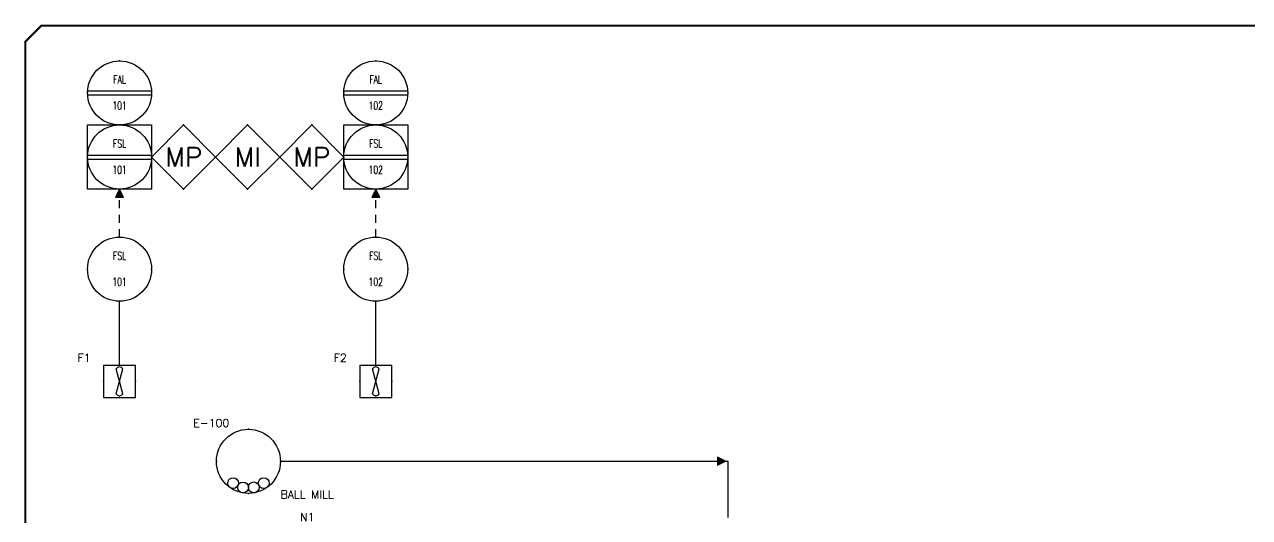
# Model space of a CAD drawing. Extents: x 0 to 33.5, y 0 to 22.4.
# Drawn here: x 0.02 to 19.14, y 14.75 to 22.44 of the extents above; entities that cross this region are included whole.
import ezdxf
from ezdxf.enums import TextEntityAlignment as Align

# ---------------------------------------------------------------- set-up
doc = ezdxf.new("R2010")
doc.units = 0
doc.header["$MEASUREMENT"] = 0
doc.linetypes.add('HIDDEN2', pattern=[0.1875, 0.125, -0.0625])
for name, color, linetype in [('DESC', 150, 'Continuous'), ('MISC', 7, 'Continuous'), ('SYMS', 7, 'Continuous'), ('TAGS', 150, 'Continuous'), ('TITLE', 7, 'Continuous'), ('YELLOW_10_ELEC', 2, 'HIDDEN2'), ('YELLOW_15_INST', 2, 'Continuous')]:
    doc.layers.add(name, color=color, linetype=linetype)
doc.layers.add('RED_25_MAIN', color=1, linetype='Continuous', lineweight=30)
doc.styles.add('ITALIC', font='ITALIC')
doc.styles.add('SIMPLEX', font='SIMPLEX')
doc.styles.add('WD', font='romans.shx')

# ---------------------------------------------------------------- blocks, each defined once
blk = doc.blocks.new('NO_NUM_acade_title')
at = {"layer": 'TITLE', "const_width": 0.0312}
blk.add_lwpolyline([(30.594, 0.281), (30.594, 22.177), (30.344, 22.427), (0.281, 22.427), (0.031, 22.177), (0.031, 0.281), (0.281, 0.031), (30.344, 0.031)], close=True, dxfattribs=at)
at = {"layer": 'TITLE', "color": 1, "style": 'ITALIC'}
for tag, height, p in [('TITLE#1', 0.125, (32.156, 3.406)), ('TITLE#2', 0.125, (32.156, 3.204)), ('TITLE#3', 0.125, (32.156, 3.001)), ('TITLE#4', 0.125, (32.156, 2.799)), ('DWG#', 0.2, (32.156, 0.826))]:
    blk.add_attdef(tag, text='', height=height, dxfattribs=at).set_placement(p, align=Align.CENTER)
at = {"layer": 'TITLE', "color": 1, "style": 'SIMPLEX'}
blk.add_attdef('CAD#', (30.826, 1.958), '', height=0.0938, rotation=90, dxfattribs=at)
at = {"layer": 'TITLE', "color": 1}
for tag, p, height, style in [('ENGINEER', (31.237, 1.958), 0.0938, 'ITALIC'), ('CHKDBY', (32.424, 1.958), 0.0938, 'ITALIC'), ('JOB#', (31.464, 1.644), 0.0938, 'SIMPLEX'), ('DRAWNBY', (32.494, 1.644), 0.0938, 'ITALIC'), ('SCALE', (31.353, 1.344), 0.0938, 'SIMPLEX'), ('DATE', (32.408, 1.344), 0.0938, 'SIMPLEX'), ('SHTS', (32.532, 0.25), 0.2, 'ITALIC')]:
    blk.add_attdef(tag, p, '', height=height, dxfattribs=dict(at, style=style))
at = {"layer": 'TITLE', "color": 1, "style": 'ITALIC'}
blk.add_attdef('SH#', text='', height=0.2, dxfattribs=at).set_placement((31.881, 0.25), align=Align.RIGHT)
at = {"layer": 'TITLE', "color": 7, "flags": 9}
blk.add_attdef('WD_TB', (31.219, 0.031), '', height=0.125, dxfattribs=at)
blk = doc.blocks.new('HM1_BALL_MILL')
for centre, radius in [((0.012, 0.001), 0.5), ((-0.227, -0.339), 0.0846), ((-0.072, -0.406), 0.0846), ((0.096, -0.405), 0.0846), ((0.251, -0.339), 0.0846)]:
    blk.add_circle(centre, radius)
for p in [(0.012, 0.501), (-0.488, 0.001), (0.512, 0.001), (0.513, 0.004), (0.012, -0.499), (0.012, -0.499), (0.012, -0.499), (0.012, -0.499)]:
    blk.add_point(p)
at = {"style": 'WD'}
for tag, height, p in [('INST', 0.125, (-0.23, 0.93)), ('LOC', 0.125, (-0.265, 0.743)), ('TAG1', 0.125, (-0.287, 0.537)), ('TERM01', 0.0625, (-0.5, 0.029))]:
    blk.add_attdef(tag, text='', height=height, dxfattribs=at).set_placement(p, align=Align.RIGHT)
for tag, p, height in [('TERM04', (0.055, 0.53), 0.0625), ('X2TERM04', (0.012, 0.503), 0.01), ('X4TERM01', (-0.488, 0.001), 0.01), ('X1TERM03', (0.513, 0.004), 0.01), ('TERM03', (0.525, 0.029), 0.0625), ('RATING1', (0.514, -0.366), 0.125), ('X8TERM02', (0.01, -0.498), 0.01), ('TERM02', (0.014, -0.611), 0.0625), ('DESC1', (0.514, -0.578), 0.125), ('DESC2', (0.514, -0.779), 0.125), ('DESC3', (0.514, -0.986), 0.125), ('WDTAGALT', (0.534, -1.205), 0.125)]:
    blk.add_attdef(tag, p, '', height=height, dxfattribs=at)
blk.add_attdef('XREF', (0.519, 0.272), '', height=0.0625, rotation=0.0625, dxfattribs=at)
at = {"style": 'WD', "flags": 1}
for tag, p in [('FAMILY', (-0.642, -0.105)), ('CAT', (-0.642, -0.193)), ('MFG', (-0.638, -0.257)), ('WDTYPE', (-0.612, -0.387)), ('ASSYCODE', (-0.582, -0.315))]:
    blk.add_attdef(tag, text='', height=0.02, dxfattribs=at).set_placement(p, align=Align.CENTER)
blk = doc.blocks.new('HFA1_FLOW_ARROW_R_P')
blk.add_hatch(color=256).paths.add_polyline_path([(-0.125, 0.0625), (-0.125, -0.0625), (0, 0)])
blk.add_lwpolyline([(-0.125, -0.0625), (0, 0), (-0.125, 0.0625)], close=True)
at = {"style": 'WD', "flags": 1}
for tag, p in [('X4TERM01', (-0.125, 0)), ('X1TERM01', (0, 0))]:
    blk.add_attdef(tag, p, '', height=0.0075, dxfattribs=at)
blk = doc.blocks.new('HM1_AXIAL_FLOW_FAN2')
for p, q in [((-0.25, 0.25), (0.25, 0.25)), ((-0.25, 0.25), (-0.25, -0.25)), ((-0.052, -0.193), (0.052, 0.193)), ((0.052, -0.193), (-0.052, 0.193)), ((0.25, -0.25), (0.25, 0.25)), ((-0.25, -0.25), (0.25, -0.25))]:
    blk.add_line(p, q)
for centre, start, end in [((0, 0.167), 27.1247, 152.8753), ((0, -0.167), 207.1247, 332.8753)]:
    blk.add_arc(centre, 0.0582, start, end)
for p in [(0, 0.25), (-0.25, 0), (0, 0), (0.25, 0), (0.25, 0), (0, -0.25), (0, -0.25), (0, -0.25), (0, -0.25)]:
    blk.add_point(p)
at = {"style": 'WD'}
for tag, p in [('INST', (-0.526, 0.675)), ('LOC', (-0.543, 0.513)), ('TAG1', (-0.554, 0.304))]:
    blk.add_attdef(tag, text='', height=0.125, dxfattribs=at).set_placement(p, align=Align.CENTER)
for tag, p, height in [('X2TERM04', (-0.001, 0.251), 0.005), ('TERM04', (0.009, 0.26), 0.0625), ('X4TERM01', (-0.25, 0), 0.01), ('X1TERM03', (0.25, 0), 0.005), ('TERM03', (0.261, 0.012), 0.0625), ('RATING1', (0.294, -0.195), 0.125), ('X8TERM02', (0, -0.25), 0.005), ('TERM02', (0.002, -0.323), 0.0625), ('DESC1', (0.294, -0.411), 0.125), ('DESC2', (0.294, -0.595), 0.125), ('DESC3', (0.294, -0.785), 0.125), ('WDTAGALT', (0.314, -0.984), 0.125)]:
    blk.add_attdef(tag, p, '', height=height, dxfattribs=at)
blk.add_attdef('XREF', text='', height=0.0625, rotation=0.0625, dxfattribs=at).set_placement((0.429, 0.244), align=Align.TOP_CENTER)
blk.add_attdef('TERM01', text='', height=0.0625, dxfattribs=at).set_placement((-0.26, 0.016), align=Align.RIGHT)
at = {"style": 'WD', "flags": 1}
for tag, p in [('FAMILY', (-0.348, -0.187)), ('CAT', (-0.348, -0.231)), ('MFG', (-0.346, -0.263)), ('WDTYPE', (-0.333, -0.328)), ('ASSYCODE', (-0.318, -0.292))]:
    blk.add_attdef(tag, text='', height=0.01, dxfattribs=at).set_placement(p, align=Align.CENTER)
blk = doc.blocks.new('HIN1_FIELD_MOUNT')
at = {"ltscale": 3.2258}
blk.add_circle((0, 0), 0.5, dxfattribs=at)
for p in [(0, 0.5), (0, 0.5), (-0.5, 0), (-0.5, 0), (-0.5, 0), (-0.5, 0), (0.5, 0), (0, -0.5)]:
    blk.add_point(p)
at = {"style": 'WD', "width": 0.7}
for tag, p in [('INST', (-0.53, 0.483)), ('LOC', (-0.547, 0.321)), ('TAG1_PART1', (0, 0.147)), ('TAG1_PART2', (0, -0.26))]:
    blk.add_attdef(tag, text='', height=0.125, dxfattribs=at).set_placement(p, align=Align.CENTER)
for tag, p, height in [('TERM04', (0.021, 0.531), 0.0625), ('X2TERM04', (0, 0.5), 0.005), ('X4TERM01', (-0.5, 0), 0.005), ('X1TERM03', (0.5, 0), 0.005), ('TERM03', (0.522, 0.018), 0.0625), ('RATING1', (0.513, -0.159), 0.125), ('DESC1', (0.513, -0.318), 0.125), ('DESC2', (0.513, -0.508), 0.125), ('X8TERM02', (0, -0.5), 0.005), ('TERM02', (0.023, -0.581), 0.0625), ('DESC3', (0.513, -0.688), 0.125), ('WDTAGALT', (0.513, -0.863), 0.125)]:
    blk.add_attdef(tag, p, '', height=height, dxfattribs=at)
blk.add_attdef('XREF', text='', height=0.0625, rotation=0.0625, dxfattribs=at).set_placement((0.546, 0.412), align=Align.TOP_CENTER)
blk.add_attdef('TERM01', text='', height=0.0625, dxfattribs=at).set_placement((-0.524, 0.018), align=Align.RIGHT)
at = {"style": 'WD', "width": 0.7, "flags": 1}
for tag, p in [('WDTYPE', (-0.535, -0.17)), ('CAT', (-0.546, -0.253)), ('MFG', (-0.544, -0.28)), ('FAMILY', (-0.537, -0.223)), ('ASSYCODE', (-0.525, -0.306))]:
    blk.add_attdef(tag, text='', height=0.01, dxfattribs=at).set_placement(p, align=Align.CENTER)
blk = doc.blocks.new('HIN1_INFRONT_CONT_C')
for p, q in [((-0.5, -0.5), (-0.5, 0.5)), ((-0.5, 0.5), (0.5, 0.5)), ((0.5, 0.5), (0.5, -0.5)), ((0.5, -0.5), (-0.5, -0.5))]:
    blk.add_line(p, q)
at = {"ltscale": 0.127}
for p, q in [((-0.499, 0.031), (0.499, 0.031)), ((-0.499, -0.031), (0.499, -0.031))]:
    blk.add_line(p, q, dxfattribs=at)
at = {"ltscale": 3.2258}
blk.add_circle((0, 0), 0.5, dxfattribs=at)
for p in [(0, 0.5), (0, 0.5), (-0.5, 0), (-0.5, 0), (-0.5, 0), (-0.5, 0), (0.5, 0), (0, -0.5)]:
    blk.add_point(p)
at = {"style": 'WD', "width": 0.7}
for tag, p in [('INST', (-0.659, 0.463)), ('LOC', (-0.676, 0.302)), ('TAG1_PART1', (0, 0.147)), ('TAG1_PART2', (0, -0.26))]:
    blk.add_attdef(tag, text='', height=0.125, dxfattribs=at).set_placement(p, align=Align.CENTER)
for tag, p, height in [('TERM04', (0.021, 0.531), 0.0625), ('X2TERM04', (0, 0.5), 0.005), ('X4TERM01', (-0.5, 0), 0.005), ('X1TERM03', (0.5, 0), 0.005), ('TERM03', (0.522, 0.018), 0.0625), ('RATING1', (0.52, -0.163), 0.125), ('DESC1', (0.52, -0.321), 0.125), ('X8TERM02', (0, -0.5), 0.005), ('TERM02', (0.023, -0.581), 0.0625), ('DESC2', (0.52, -0.511), 0.125), ('DESC3', (0.52, -0.692), 0.125), ('WDTAGALT', (0.52, -0.866), 0.125)]:
    blk.add_attdef(tag, p, '', height=height, dxfattribs=at)
blk.add_attdef('XREF', text='', height=0.0625, rotation=0.0625, dxfattribs=at).set_placement((0.63, 0.377), align=Align.TOP_CENTER)
blk.add_attdef('TERM01', text='', height=0.0625, dxfattribs=at).set_placement((-0.524, 0.018), align=Align.RIGHT)
at = {"style": 'WD', "width": 0.7, "flags": 1}
for tag, p in [('WDTYPE', (-0.577, -0.17)), ('CAT', (-0.587, -0.253)), ('MFG', (-0.586, -0.28)), ('FAMILY', (-0.579, -0.223)), ('ASSYCODE', (-0.566, -0.306))]:
    blk.add_attdef(tag, text='', height=0.01, dxfattribs=at).set_placement(p, align=Align.CENTER)
blk = doc.blocks.new('HIN1_INFRONT_CONT')
at = {"ltscale": 0.127}
for p, q in [((-0.499, 0.031), (0.499, 0.031)), ((-0.499, -0.031), (0.499, -0.031))]:
    blk.add_line(p, q, dxfattribs=at)
at = {"ltscale": 3.2258}
blk.add_circle((0, 0), 0.5, dxfattribs=at)
for p in [(0, 0.5), (0, 0.5), (-0.5, 0), (-0.5, 0), (-0.5, 0), (-0.5, 0), (0.5, 0), (0, -0.5)]:
    blk.add_point(p)
at = {"style": 'WD', "width": 0.7}
for tag, p in [('INST', (-0.53, 0.483)), ('LOC', (-0.547, 0.321)), ('TAG1_PART1', (0, 0.147)), ('TAG1_PART2', (0, -0.26))]:
    blk.add_attdef(tag, text='', height=0.125, dxfattribs=at).set_placement(p, align=Align.CENTER)
for tag, p, height in [('TERM04', (0.021, 0.531), 0.0625), ('X2TERM04', (0, 0.5), 0.005), ('X4TERM01', (-0.5, 0), 0.005), ('X1TERM03', (0.5, 0), 0.005), ('TERM03', (0.522, 0.018), 0.0625), ('RATING1', (0.518, -0.152), 0.125), ('DESC1', (0.518, -0.311), 0.125), ('DESC2', (0.518, -0.501), 0.125), ('X8TERM02', (0, -0.5), 0.005), ('TERM02', (0.023, -0.581), 0.0625), ('DESC3', (0.518, -0.682), 0.125), ('WDTAGALT', (0.518, -0.856), 0.125)]:
    blk.add_attdef(tag, p, '', height=height, dxfattribs=at)
blk.add_attdef('XREF', text='', height=0.0625, rotation=0.0625, dxfattribs=at).set_placement((0.546, 0.412), align=Align.TOP_CENTER)
blk.add_attdef('TERM01', text='', height=0.0625, dxfattribs=at).set_placement((-0.524, 0.018), align=Align.RIGHT)
at = {"style": 'WD', "width": 0.7, "flags": 1}
for tag, p in [('WDTYPE', (-0.535, -0.17)), ('CAT', (-0.546, -0.253)), ('MFG', (-0.544, -0.28)), ('FAMILY', (-0.537, -0.223)), ('ASSYCODE', (-0.525, -0.306))]:
    blk.add_attdef(tag, text='', height=0.01, dxfattribs=at).set_placement(p, align=Align.CENTER)
blk = doc.blocks.new('HFA1_FLOW_ARROW_UP_P')
blk.add_hatch(color=256).paths.add_polyline_path([(0, 0), (-0.0625, -0.125), (0.0625, -0.125)])
blk.add_lwpolyline([(0.0625, -0.125), (0, 0), (-0.0625, -0.125)], close=True)
at = {"style": 'WD', "flags": 1}
for tag, p in [('X2TERM01', (0, 0)), ('X8TERM01', (0, -0.125))]:
    blk.add_attdef(tag, p, '', height=0.0075, dxfattribs=at)
blk = doc.blocks.new('HIN1_RESET')
at = {"ltscale": 3.2258, "flags": 128}
blk.add_lwpolyline([(0, 0.5), (-0.5, 0), (0, -0.5), (0.5, 0)], close=True, dxfattribs=at)
for p in [(0, 0.5), (0, 0.5), (-0.5, 0), (-0.5, 0), (-0.5, 0), (-0.5, 0), (0.5, 0), (0, -0.5)]:
    blk.add_point(p)
at = {"style": 'WD', "width": 0.7}
for tag, p, height in [('TERM04', (0.021, 0.531), 0.0625), ('X2TERM04', (0, 0.5), 0.005), ('X4TERM01', (-0.5, 0), 0.005), ('X1TERM03', (0.5, 0), 0.005), ('TERM03', (0.522, 0.018), 0.0625), ('X8TERM02', (0, -0.5), 0.005), ('TERM02', (0.023, -0.581), 0.0625)]:
    blk.add_attdef(tag, p, '', height=height, dxfattribs=at)
at = {"style": 'WD'}
blk.add_attdef('TEXT', text='', height=0.4, dxfattribs=at).set_placement((0, 0), align=Align.MIDDLE_CENTER)
at = {"style": 'WD', "width": 0.7}
blk.add_attdef('TERM01', text='', height=0.0625, dxfattribs=at).set_placement((-0.524, 0.018), align=Align.RIGHT)
blk = doc.blocks.new('HN1_NOZZLE_LARGE')
at = {"ltscale": 483.869981}
for p, q in [((-0.125, -0.25), (-0.125, 0.25)), ((0, 0.25), (0, -0.25)), ((-0.5, 0), (-0.125, 0))]:
    blk.add_line(p, q, dxfattribs=at)
blk.add_point((0, 0))
blk.add_point((0, 0))
blk.add_point((0, 0))
at = {"style": 'WD'}
for tag, p in [('INST', (-0.062, 0.691)), ('LOC', (-0.086, 0.529)), ('TAG1', (-0.068, 0.32))]:
    blk.add_attdef(tag, text='', height=0.125, dxfattribs=at).set_placement(p, align=Align.CENTER)
blk.add_attdef('XREF', (0.037, 0.187), '', height=0.0625, rotation=0.0625, dxfattribs=at)
for tag, p, height in [('X1TERM01', (0, 0), 0.005), ('TERM01', (0.024, 0.026), 0.0625), ('RATING1', (0.03, -0.17), 0.125), ('DESC1', (0.025, -0.383), 0.125), ('DESC2', (0.03, -0.572), 0.125), ('DESC3', (0.03, -0.762), 0.125), ('WDTAGALT', (0.047, -0.961), 0.125)]:
    blk.add_attdef(tag, p, '', height=height, dxfattribs=at)
at = {"style": 'WD', "flags": 1}
for tag, p in [('WDTYPE', (-0.407, -0.152)), ('FAMILY', (-0.234, -0.092)), ('CAT', (-0.237, -0.123)), ('MFG', (-0.235, -0.159)), ('ASSYCODE', (-0.207, -0.194))]:
    blk.add_attdef(tag, text='', height=0.01, dxfattribs=at).set_placement(p, align=Align.CENTER)

msp = doc.modelspace()

# ---------------------------------------------------------------- linework, layer by layer
at = {"layer": 'RED_25_MAIN'}
for p, q in [((4.013, 15.629), (10.837, 15.629)), ((10.962, 15.629), (10.999, 15.629)), ((10.999, 15.629), (10.999, 14.751))]:
    msp.add_line(p, q, dxfattribs=at)
at = {"layer": 'YELLOW_10_ELEC'}
for p, q in [((1.5, 19.875), (1.5, 19.875)), ((1.5, 19.125), (1.5, 19.75)), ((5.5, 19.875), (5.5, 19.875)), ((5.5, 19.125), (5.5, 19.75))]:
    msp.add_line(p, q, dxfattribs=at)
at = {"layer": 'YELLOW_15_INST'}
for p, q in [((1.499, 17.126), (1.499, 18.125)), ((5.499, 17.126), (5.499, 18.125))]:
    msp.add_line(p, q, dxfattribs=at)

# ---------------------------------------------------------------- block references
msp.add_blockref('NO_NUM_acade_title', (0, 0))
at = {"layer": 'SYMS'}
ref = msp.add_blockref('HIN1_INFRONT_CONT', (1.5, 21.375), dxfattribs=at)
ref.add_attrib('TAG1_PART1', 'FAL', dxfattribs={"layer": 'TAGS', "height": 0.125, "style": 'WD', "width": 0.7}).set_placement((1.5, 21.522), align=Align.CENTER)
ref.add_attrib('TAG1_PART2', '101', dxfattribs={"layer": 'TAGS', "height": 0.125, "style": 'WD', "width": 0.7}).set_placement((1.5, 21.115), align=Align.CENTER)
ref = msp.add_blockref('HIN1_INFRONT_CONT', (5.5, 21.375), dxfattribs=at)
ref.add_attrib('TAG1_PART1', 'FAL', dxfattribs={"layer": 'TAGS', "height": 0.125, "style": 'WD', "width": 0.7}).set_placement((5.5, 21.522), align=Align.CENTER)
ref.add_attrib('TAG1_PART2', '102', dxfattribs={"layer": 'TAGS', "height": 0.125, "style": 'WD', "width": 0.7}).set_placement((5.5, 21.115), align=Align.CENTER)
ref = msp.add_blockref('HIN1_INFRONT_CONT_C', (1.5, 20.375), dxfattribs=at)
ref.add_attrib('TAG1_PART1', 'FSL', dxfattribs={"layer": 'TAGS', "height": 0.125, "style": 'WD', "width": 0.7}).set_placement((1.5, 20.522), align=Align.CENTER)
ref.add_attrib('TAG1_PART2', '101', dxfattribs={"layer": 'TAGS', "height": 0.125, "style": 'WD', "width": 0.7}).set_placement((1.5, 20.115), align=Align.CENTER)
ref = msp.add_blockref('HIN1_RESET', (2.5, 20.375), dxfattribs=at)
ref.add_attrib('TEXT', 'MP', dxfattribs={"layer": 'MISC', "height": 0.3, "style": 'WD'}).set_placement((2.5, 20.375), align=Align.MIDDLE_CENTER)
ref = msp.add_blockref('HIN1_RESET', (3.5, 20.375), dxfattribs=at)
ref.add_attrib('TEXT', 'MI', dxfattribs={"layer": 'MISC', "height": 0.3, "style": 'WD'}).set_placement((3.5, 20.375), align=Align.MIDDLE_CENTER)
ref = msp.add_blockref('HIN1_RESET', (4.5, 20.375), dxfattribs=at)
ref.add_attrib('TEXT', 'MP', dxfattribs={"layer": 'MISC', "height": 0.3, "style": 'WD'}).set_placement((4.5, 20.375), align=Align.MIDDLE_CENTER)
ref = msp.add_blockref('HIN1_INFRONT_CONT_C', (5.5, 20.375), dxfattribs=at)
ref.add_attrib('TAG1_PART1', 'FSL', dxfattribs={"layer": 'TAGS', "height": 0.125, "style": 'WD', "width": 0.7}).set_placement((5.5, 20.522), align=Align.CENTER)
ref.add_attrib('TAG1_PART2', '102', dxfattribs={"layer": 'TAGS', "height": 0.125, "style": 'WD', "width": 0.7}).set_placement((5.5, 20.115), align=Align.CENTER)
for name, p in [('HFA1_FLOW_ARROW_UP_P', (1.5, 19.875)), ('HFA1_FLOW_ARROW_UP_P', (5.5, 19.875)), ('HFA1_FLOW_ARROW_R_P', (10.962, 15.629))]:
    msp.add_blockref(name, p, dxfattribs=at)
ref = msp.add_blockref('HIN1_FIELD_MOUNT', (1.5, 18.625), dxfattribs=at)
ref.add_attrib('TAG1_PART1', 'FSL', dxfattribs={"layer": 'TAGS', "height": 0.125, "style": 'WD', "width": 0.7}).set_placement((1.5, 18.772), align=Align.CENTER)
ref.add_attrib('TAG1_PART2', '101', dxfattribs={"layer": 'TAGS', "height": 0.125, "style": 'WD', "width": 0.7}).set_placement((1.5, 18.365), align=Align.CENTER)
ref = msp.add_blockref('HIN1_FIELD_MOUNT', (5.5, 18.625), dxfattribs=at)
ref.add_attrib('TAG1_PART1', 'FSL', dxfattribs={"layer": 'TAGS', "height": 0.125, "style": 'WD', "width": 0.7}).set_placement((5.5, 18.772), align=Align.CENTER)
ref.add_attrib('TAG1_PART2', '102', dxfattribs={"layer": 'TAGS', "height": 0.125, "style": 'WD', "width": 0.7}).set_placement((5.5, 18.365), align=Align.CENTER)
ref = msp.add_blockref('HM1_AXIAL_FLOW_FAN2', (1.5, 16.875), dxfattribs=at)
ref.add_attrib('TAG1', 'F1', dxfattribs={"layer": 'TAGS', "height": 0.125, "style": 'WD'}).set_placement((0.946, 17.179), align=Align.CENTER)
ref = msp.add_blockref('HM1_AXIAL_FLOW_FAN2', (5.5, 16.875), dxfattribs=at)
ref.add_attrib('TAG1', 'F2', dxfattribs={"layer": 'TAGS', "height": 0.125, "style": 'WD'}).set_placement((4.946, 17.179), align=Align.CENTER)
ref = msp.add_blockref('HM1_BALL_MILL', (3.5, 15.625), dxfattribs=at)
ref.add_attrib('TAG1', 'E-100', dxfattribs={"layer": 'TAGS', "height": 0.125, "style": 'WD'}).set_placement((3.213, 16.162), align=Align.RIGHT)
ref.add_attrib('DESC1', 'BALL MILL', (4.014, 15.047), dxfattribs={"layer": 'DESC', "height": 0.125, "style": 'WD'})
ref = msp.add_blockref('HN1_NOZZLE_LARGE', (4.5, 14.375), dxfattribs=at)
ref.add_attrib('TAG1', 'N1', dxfattribs={"layer": 'TAGS', "height": 0.125, "style": 'WD'}).set_placement((4.432, 14.695), align=Align.CENTER)
ref.add_attrib('DESC1', 'NOZZLE', (4.525, 13.992), dxfattribs={"layer": 'DESC', "height": 0.125, "style": 'WD'})

doc.saveas('drawing.dxf')
